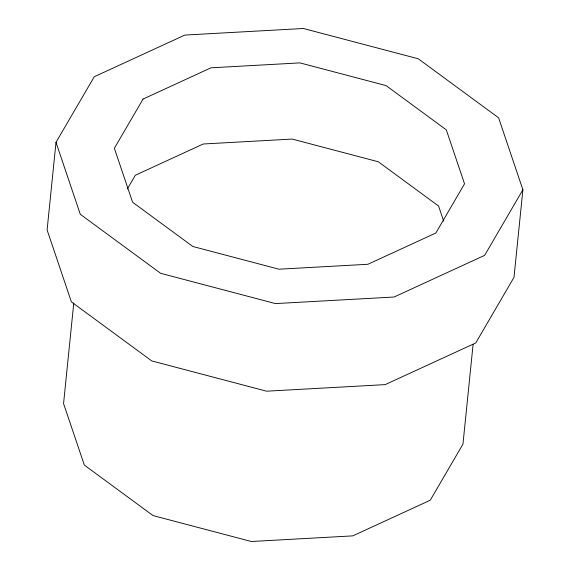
<?xml version="1.0" encoding="UTF-8"?>
<svg xmlns="http://www.w3.org/2000/svg" width="570" height="570" viewBox="0 0 570 570"><rect width="100%" height="100%" fill="white"/><g stroke="black" fill="none" stroke-linecap="round" stroke-linejoin="round"><path stroke-width="0.85" d="M56.002 142.336L47.103 229.938L71.392 301.886L151.727 360.91L266.582 391.198L385.178 384.622L475.736 342.962L513.997 277.362L522.897 189.76L498.607 117.812L418.273 58.781L303.418 28.5L184.83 35.069L94.264 76.736L56.002 142.336L80.292 214.284L160.626 273.308L275.481 303.589L394.07 297.02L484.635 255.353L522.897 189.76M73.779 302.962L63.562 403.553L84.346 465.099L153.066 515.594L251.313 541.5L352.766 535.878L430.236 500.239L462.961 444.123L473.093 344.408M127.252 189.083L135.325 175.246L203.241 143.996L292.189 139.066L378.33 161.78L438.579 206.048L443.702 221.224M143.063 99.066L114.363 148.264L132.582 202.222L192.831 246.489L278.972 269.204L367.914 264.273L435.836 233.03L464.536 183.832L446.317 129.867L386.068 85.6L299.927 62.885L210.978 67.816L143.063 99.066"/></g></svg>
